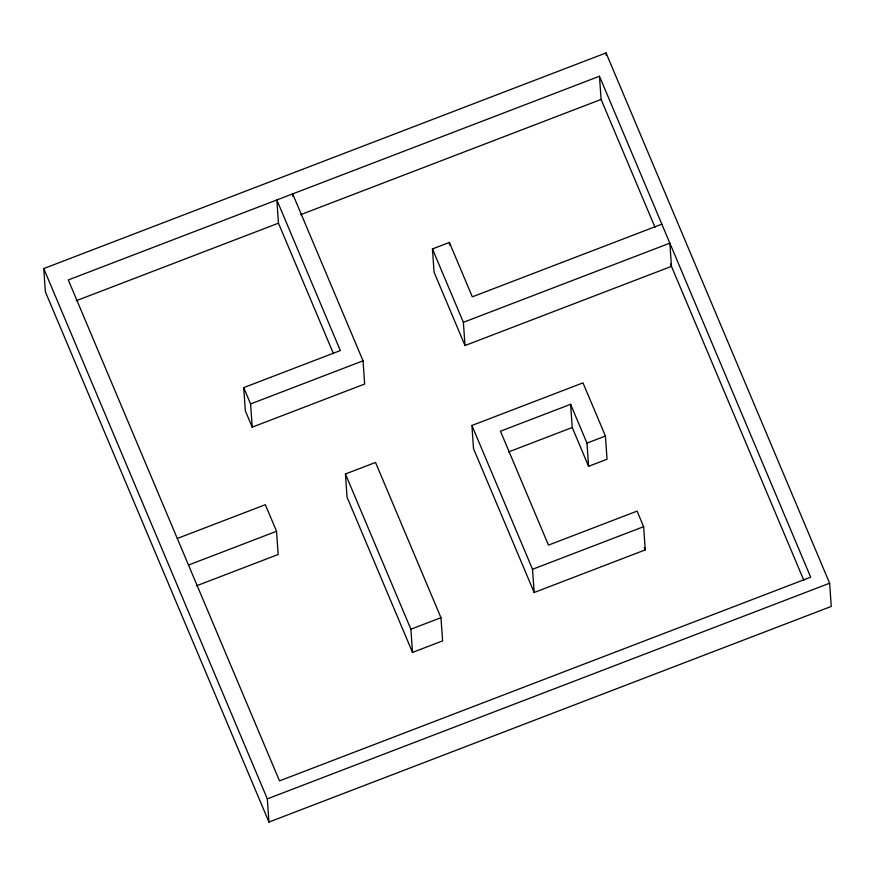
<?xml version="1.0" encoding="UTF-8"?>
<svg xmlns="http://www.w3.org/2000/svg" width="875" height="875" viewBox="0 0 875 875"><rect width="100%" height="100%" fill="white"/><g stroke="black" fill="none" stroke-linecap="round" stroke-linejoin="round"><path stroke-width="1.31" d="M43.75 268.57L606.058 52.927L829.631 583.22L831.25 606.43L268.942 822.073L45.369 291.78L43.75 268.57L267.323 798.864L268.942 822.073M599.473 76.234L68.294 279.945L279.497 780.883L810.677 577.172L599.473 76.234L601.103 99.444L655.003 227.303M76.278 300.716L278.458 223.18L276.839 199.97L340.331 350.569L243.709 387.614L245.328 410.834L252.219 427.153L364.667 384.027L363.038 360.817L292.666 193.9L292.852 196.47M300.661 214.67L601.103 99.444M465.008 345.548L463.378 322.328L669.845 243.152L671.475 266.361L465.008 345.548L434.066 272.169L432.447 248.948L449.389 242.452L472.314 296.833L661.839 224.153M252.219 427.153L250.589 403.944L363.038 360.817M177.286 538.475L265.344 504.7L276.544 531.278L278.173 554.487L196.503 585.812M345.439 473.988L375.528 462.448L440.967 617.684L442.597 640.894L412.508 652.433L347.058 497.197L345.439 473.988L410.889 629.223L412.508 652.433M471.909 425.48L583.002 382.867L605.423 436.034L607.042 459.244L588.591 466.32L572.228 427.514L570.609 404.305L500.456 431.211L548.472 545.103L637.077 511.12L643.639 526.684L645.258 549.894L534.166 592.495L473.528 448.689L471.909 425.48L532.536 569.286L534.166 592.495M188.497 565.053L276.544 531.278M508.452 451.981L572.228 427.514M588.591 466.32L586.972 443.111L605.423 436.034M532.536 569.286L643.639 526.684M410.889 629.223L440.967 617.684M267.323 798.864L829.631 583.22M670.469 263.988L803.83 580.3M644.252 547.498L645.258 549.894M570.609 404.305L586.972 443.111M432.447 248.948L463.378 322.328M278.458 223.18L333.484 353.697M243.709 387.614L250.589 403.944M606.058 52.927L606.233 55.497M449.389 242.452L449.575 245.033"/></g></svg>
